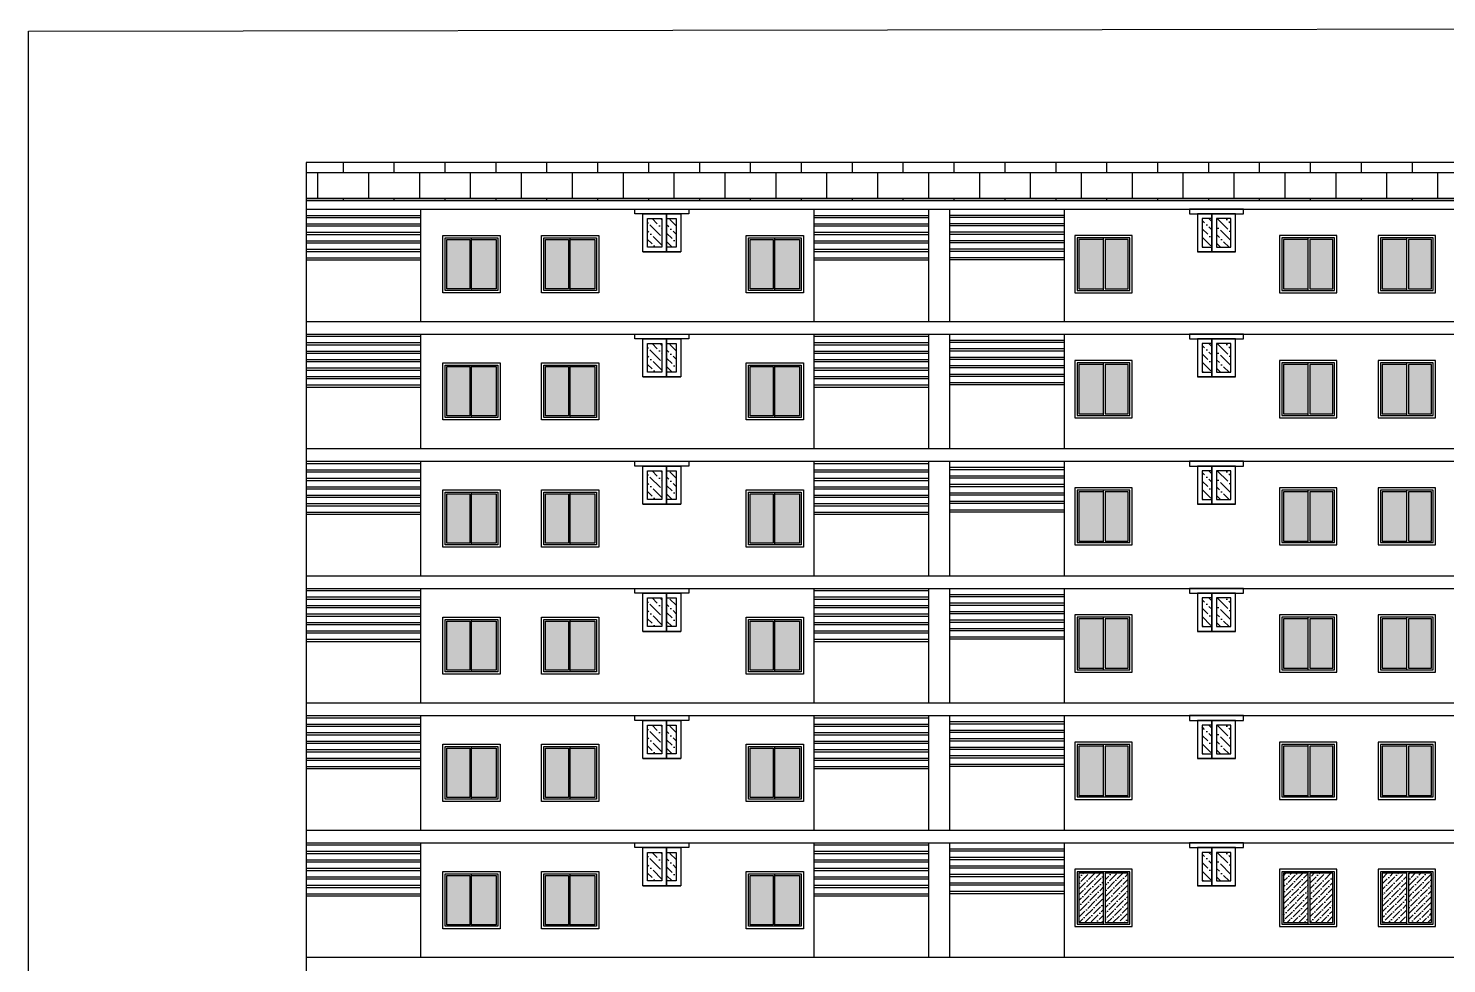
# Model space of a CAD drawing. Header units: inches. Extents: x 2674 to 28325, y -8016 to 21827.
# Drawn here: x 2678 to 5353, y 20063 to 21827 of the extents above; entities that cross this region are included whole.
import ezdxf

# ---------------------------------------------------------------- set-up
doc = ezdxf.new("R2010")
doc.units = ezdxf.units.IN
doc.header["$MEASUREMENT"] = 0
pattern_1 = [(45, (-760.158, 22707.1975), (3.977476, 14.584077), [18.75, -3.75, 0, -3.75])]
pattern_2 = [(135, (28842.406, 231005.227), (-21.87611604, 5.96621347), [28.125, -5.625, 0, -5.625])]
pattern_3 = [(135, (28842.406, 231245.227), (-21.87611604, 5.96621347), [28.125, -5.625, 0, -5.625])]
pattern_4 = [(135, (28842.406, 231485.227), (-21.87611604, 5.96621347), [28.125, -5.625, 0, -5.625])]
pattern_5 = [(135, (28842.406, 231725.227), (-21.87611604, 5.96621347), [28.125, -5.625, 0, -5.625])]
pattern_6 = [(135, (28842.406, 231965.227), (-21.87611604, 5.96621347), [28.125, -5.625, 0, -5.625])]
pattern_7 = [(135, (28842.406, 232201.227), (-21.87611604, 5.96621347), [28.125, -5.625, 0, -5.625])]

# ---------------------------------------------------------------- blocks, each defined once
blk = doc.blocks.new('*U12')
for p, q in [((1.5, 1.5), (1.5, 34.5)), ((1.5, 34.5), (18, 34.5)), ((18, 1.5), (18, 34.5)), ((18, 34.5), (34.5, 34.5)), ((34.5, 34.5), (34.5, 1.5)), ((18, 1.5), (1.5, 1.5)), ((34.5, 1.5), (18, 1.5))]:
    blk.add_line(p, q)
blk.add_lwpolyline([(0, 0), (0, 36), (36, 36), (36, 0)], close=True)
for points in [[(17, 33.5), (17, 2.5), (2.5, 2.5), (2.5, 33.5), (17, 33.5)], [(18, 33.5), (33.5, 33.5), (33.5, 2.5), (18, 2.5)]]:
    blk.add_lwpolyline(points)

msp = doc.modelspace()

# ---------------------------------------------------------------- hatches: boundary and pattern name
at = {"transparency": 33554687}
h = msp.add_hatch(dxfattribs=at)
h.set_pattern_fill('AR-B816', color=256, scale=6)
h.set_pattern_definition([(0, (-760.16, 22707.197), (0, 48), []), (90, (-760.16, 22707.197), (-48, 48), [48, -48])])
h.paths.add_polyline_path([(5601.5, 21574.58), (3201.5, 21574.58), (3201.5, 21502.58), (5601.5, 21502.58)])
at = {"true_color": 0x000000}
h = msp.add_hatch(dxfattribs=at)
h.set_pattern_fill('ANSI36', color=18, scale=90, angle=90, style=0)
h.set_pattern_definition(pattern_7)
h.paths.add_polyline_path([(3872.5, 21468.58), (3845.5, 21468.58), (3845.5, 21414.58), (3872.5, 21414.58)])
h = msp.add_hatch(dxfattribs=at)
h.set_pattern_fill('ANSI36', color=18, scale=90, angle=90, style=0)
h.set_pattern_definition(pattern_7)
h.paths.add_polyline_path([(3899.5, 21468.58), (3881.5, 21468.58), (3881.5, 21414.58), (3899.5, 21414.58)])
h = msp.add_hatch(dxfattribs=at)
h.set_pattern_fill('ANSI36', color=18, scale=90, angle=90, style=0)
h.set_pattern_definition(pattern_7)
h.paths.add_polyline_path([(4891.5, 21468.58), (4909.5, 21468.58), (4909.5, 21414.58), (4891.5, 21414.58)])
h = msp.add_hatch(dxfattribs=at)
h.set_pattern_fill('ANSI36', color=18, scale=90, angle=90, style=0)
h.set_pattern_definition(pattern_7)
h.paths.add_polyline_path([(4918.5, 21468.58), (4918.5, 21414.58), (4945.5, 21414.58), (4945.5, 21468.58)])
at = {"transparency": 33554687}
h = msp.add_hatch(dxfattribs=at)
h.set_pattern_fill('ANSI36', color=256, scale=60)
h.set_pattern_definition(pattern_1)
h.paths.add_polyline_path([(3560, 20229.08), (3513.5, 20229.08), (3513.5, 20136.08), (3560, 20136.08)])
h.paths.add_polyline_path([(3510.5, 20229.08), (3467, 20229.08), (3467, 20136.08), (3510.5, 20136.08)])
h.paths.add_polyline_path([(3560, 19989.08), (3513.5, 19989.08), (3513.5, 19896.08), (3560, 19896.08)])
h.paths.add_polyline_path([(3510.5, 19989.08), (3467, 19989.08), (3467, 19896.08), (3510.5, 19896.08)])
h.paths.add_polyline_path([(3510.5, 19749.08), (3467, 19749.08), (3467, 19656.08), (3510.5, 19656.08)])
h.paths.add_polyline_path([(3560, 19749.08), (3513.5, 19749.08), (3513.5, 19656.08), (3560, 19656.08)])
h.paths.add_polyline_path([(3560, 19509.08), (3513.5, 19509.08), (3513.5, 19416.08), (3560, 19416.08)])
h.paths.add_polyline_path([(3510.5, 19509.08), (3467, 19509.08), (3467, 19416.08), (3510.5, 19416.08)])
h.paths.add_polyline_path([(3560, 20469.08), (3513.5, 20469.08), (3513.5, 20376.08), (3560, 20376.08)])
h.paths.add_polyline_path([(3510.5, 20469.08), (3467, 20469.08), (3467, 20376.08), (3510.5, 20376.08)])
h.paths.add_polyline_path([(3560, 20709.08), (3513.5, 20709.08), (3513.5, 20616.08), (3560, 20616.08)])
h.paths.add_polyline_path([(3510.5, 20709.08), (3467, 20709.08), (3467, 20616.08), (3510.5, 20616.08)])
h.paths.add_polyline_path([(3560, 20949.08), (3513.5, 20949.08), (3513.5, 20856.08), (3560, 20856.08)])
h.paths.add_polyline_path([(3510.5, 20949.08), (3467, 20949.08), (3467, 20856.08), (3510.5, 20856.08)])
h.paths.add_polyline_path([(3560, 21189.08), (3513.5, 21189.08), (3513.5, 21096.08), (3560, 21096.08)])
h.paths.add_polyline_path([(3510.5, 21189.08), (3467, 21189.08), (3467, 21096.08), (3510.5, 21096.08)])
h.paths.add_polyline_path([(3560, 21429.08), (3513.5, 21429.08), (3513.5, 21336.08), (3560, 21336.08)])
h.paths.add_polyline_path([(3510.5, 21429.08), (3467, 21429.08), (3467, 21336.08), (3510.5, 21336.08)])
h = msp.add_hatch(dxfattribs=at)
h.set_pattern_fill('ANSI36', color=256, scale=60)
h.set_pattern_definition([(45, (-574.158, 22707.1975), (3.977476, 14.584077), [18.75, -3.75, 0, -3.75])])
h.paths.add_polyline_path([(3699.5, 20136.08), (3746, 20136.08), (3746, 20229.08), (3699.5, 20229.08)])
h.paths.add_polyline_path([(3696.5, 20229.08), (3653, 20229.08), (3653, 20136.08), (3696.5, 20136.08)])
h.paths.add_polyline_path([(3746, 19989.08), (3699.5, 19989.08), (3699.5, 19896.08), (3746, 19896.08)])
h.paths.add_polyline_path([(3696.5, 19989.08), (3653, 19989.08), (3653, 19896.08), (3696.5, 19896.08)])
h.paths.add_polyline_path([(3696.5, 19749.08), (3653, 19749.08), (3653, 19656.08), (3696.5, 19656.08)])
h.paths.add_polyline_path([(3746, 19749.08), (3699.5, 19749.08), (3699.5, 19656.08), (3746, 19656.08)])
h.paths.add_polyline_path([(3746, 19509.08), (3699.5, 19509.08), (3699.5, 19416.08), (3746, 19416.08)])
h.paths.add_polyline_path([(3696.5, 19509.08), (3653, 19509.08), (3653, 19416.08), (3696.5, 19416.08)])
h.paths.add_polyline_path([(3699.5, 20376.08), (3746, 20376.08), (3746, 20469.08), (3699.5, 20469.08)])
h.paths.add_polyline_path([(3653, 20376.08), (3696.5, 20376.08), (3696.5, 20469.08), (3653, 20469.08)])
h.paths.add_polyline_path([(3699.5, 20616.08), (3746, 20616.08), (3746, 20709.08), (3699.5, 20709.08)])
h.paths.add_polyline_path([(3696.5, 20709.08), (3653, 20709.08), (3653, 20616.08), (3696.5, 20616.08)])
h.paths.add_polyline_path([(3699.5, 20856.08), (3746, 20856.08), (3746, 20949.08), (3699.5, 20949.08)])
h.paths.add_polyline_path([(3696.5, 20949.08), (3653, 20949.08), (3653, 20856.08), (3696.5, 20856.08)])
h.paths.add_polyline_path([(3699.5, 21096.08), (3746, 21096.08), (3746, 21189.08), (3699.5, 21189.08)])
h.paths.add_polyline_path([(3653, 21096.08), (3696.5, 21096.08), (3696.5, 21189.08), (3653, 21189.08)])
h.paths.add_polyline_path([(3746, 21429.08), (3699.5, 21429.08), (3699.5, 21336.08), (3746, 21336.08)])
h.paths.add_polyline_path([(3696.5, 21429.08), (3653, 21429.08), (3653, 21336.08), (3696.5, 21336.08)])
h = msp.add_hatch(dxfattribs=at)
h.set_pattern_fill('ANSI36', color=256, scale=60)
h.set_pattern_definition([(45, (-188.158, 22707.1975), (3.977476, 14.584077), [18.75, -3.75, 0, -3.75])])
h.paths.add_polyline_path([(4132, 20229.08), (4085.5, 20229.08), (4085.5, 20136.08), (4132, 20136.08)])
h.paths.add_polyline_path([(4082.5, 20229.08), (4039, 20229.08), (4039, 20136.08), (4082.5, 20136.08)])
h.paths.add_polyline_path([(4132, 19989.08), (4085.5, 19989.08), (4085.5, 19896.08), (4132, 19896.08)])
h.paths.add_polyline_path([(4082.5, 19989.08), (4039, 19989.08), (4039, 19896.08), (4082.5, 19896.08)])
h.paths.add_polyline_path([(4082.5, 19749.08), (4039, 19749.08), (4039, 19656.08), (4082.5, 19656.08)])
h.paths.add_polyline_path([(4132, 19749.08), (4085.5, 19749.08), (4085.5, 19656.08), (4132, 19656.08)])
h.paths.add_polyline_path([(4132, 19509.08), (4085.5, 19509.08), (4085.5, 19416.08), (4132, 19416.08)])
h.paths.add_polyline_path([(4082.5, 19509.08), (4039, 19509.08), (4039, 19416.08), (4082.5, 19416.08)])
h.paths.add_polyline_path([(4132, 20469.08), (4085.5, 20469.08), (4085.5, 20376.08), (4132, 20376.08)])
h.paths.add_polyline_path([(4082.5, 20469.08), (4039, 20469.08), (4039, 20376.08), (4082.5, 20376.08)])
h.paths.add_polyline_path([(4132, 20709.08), (4085.5, 20709.08), (4085.5, 20616.08), (4132, 20616.08)])
h.paths.add_polyline_path([(4082.5, 20709.08), (4039, 20709.08), (4039, 20616.08), (4082.5, 20616.08)])
h.paths.add_polyline_path([(4132, 20949.08), (4085.5, 20949.08), (4085.5, 20856.08), (4132, 20856.08)])
h.paths.add_polyline_path([(4082.5, 20949.08), (4039, 20949.08), (4039, 20856.08), (4082.5, 20856.08)])
h.paths.add_polyline_path([(4132, 21189.08), (4085.5, 21189.08), (4085.5, 21096.08), (4132, 21096.08)])
h.paths.add_polyline_path([(4082.5, 21189.08), (4039, 21189.08), (4039, 21096.08), (4082.5, 21096.08)])
h.paths.add_polyline_path([(4132, 21429.08), (4085.5, 21429.08), (4085.5, 21336.08), (4132, 21336.08)])
h.paths.add_polyline_path([(4082.5, 21429.08), (4039, 21429.08), (4039, 21336.08), (4082.5, 21336.08)])
h = msp.add_hatch(dxfattribs=at)
h.set_pattern_fill('ANSI36', color=256, scale=60)
h.set_pattern_definition(pattern_1)
h.paths.add_polyline_path([(4752, 21429.08), (4708.5, 21429.08), (4708.5, 21336.08), (4752, 21336.08)])
h.paths.add_polyline_path([(4705.5, 21429.08), (4659, 21429.08), (4659, 21336.08), (4705.5, 21336.08)])
h.paths.add_polyline_path([(4752, 21193.08), (4708.5, 21193.08), (4708.5, 21100.08), (4752, 21100.08)])
h.paths.add_polyline_path([(4705.5, 21193.08), (4659, 21193.08), (4659, 21100.08), (4705.5, 21100.08)])
h.paths.add_polyline_path([(5091.5, 21429.08), (5045, 21429.08), (5045, 21336.08), (5091.5, 21336.08)])
h.paths.add_polyline_path([(5138, 21429.08), (5094.5, 21429.08), (5094.5, 21336.08), (5138, 21336.08)])
h.paths.add_polyline_path([(5277.5, 21429.08), (5231, 21429.08), (5231, 21336.08), (5277.5, 21336.08)])
h.paths.add_polyline_path([(5324, 21429.08), (5280.5, 21429.08), (5280.5, 21336.08), (5324, 21336.08)])
h.paths.add_polyline_path([(5324, 21193.08), (5280.5, 21193.08), (5280.5, 21100.08), (5324, 21100.08)])
h.paths.add_polyline_path([(5277.5, 21193.08), (5231, 21193.08), (5231, 21100.08), (5277.5, 21100.08)])
h.paths.add_polyline_path([(5138, 21193.08), (5094.5, 21193.08), (5094.5, 21100.08), (5138, 21100.08)])
h.paths.add_polyline_path([(5091.5, 21193.08), (5045, 21193.08), (5045, 21100.08), (5091.5, 21100.08)])
h.paths.add_polyline_path([(5138, 20953.08), (5094.5, 20953.08), (5094.5, 20860.08), (5138, 20860.08)])
h.paths.add_polyline_path([(5091.5, 20953.08), (5045, 20953.08), (5045, 20860.08), (5091.5, 20860.08)])
h.paths.add_polyline_path([(5324, 20953.08), (5280.5, 20953.08), (5280.5, 20860.08), (5324, 20860.08)])
h.paths.add_polyline_path([(5277.5, 20953.08), (5231, 20953.08), (5231, 20860.08), (5277.5, 20860.08)])
h.paths.add_polyline_path([(4752, 20953.08), (4708.5, 20953.08), (4708.5, 20860.08), (4752, 20860.08)])
h.paths.add_polyline_path([(4705.5, 20953.08), (4659, 20953.08), (4659, 20860.08), (4705.5, 20860.08)])
h.paths.add_polyline_path([(4752, 20713.08), (4708.5, 20713.08), (4708.5, 20620.08), (4752, 20620.08)])
h.paths.add_polyline_path([(4705.5, 20713.08), (4659, 20713.08), (4659, 20620.08), (4705.5, 20620.08)])
h.paths.add_polyline_path([(5138, 20713.08), (5094.5, 20713.08), (5094.5, 20620.08), (5138, 20620.08)])
h.paths.add_polyline_path([(5091.5, 20713.08), (5045, 20713.08), (5045, 20620.08), (5091.5, 20620.08)])
h.paths.add_polyline_path([(5277.5, 20713.08), (5231, 20713.08), (5231, 20620.08), (5277.5, 20620.08)])
h.paths.add_polyline_path([(5324, 20713.08), (5280.5, 20713.08), (5280.5, 20620.08), (5324, 20620.08)])
h.paths.add_polyline_path([(5324, 20473.08), (5280.5, 20473.08), (5280.5, 20380.08), (5324, 20380.08)])
h.paths.add_polyline_path([(5277.5, 20473.08), (5231, 20473.08), (5231, 20380.08), (5277.5, 20380.08)])
h.paths.add_polyline_path([(5138, 20473.08), (5094.5, 20473.08), (5094.5, 20380.08), (5138, 20380.08)])
h.paths.add_polyline_path([(5091.5, 20473.08), (5045, 20473.08), (5045, 20380.08), (5091.5, 20380.08)])
h.paths.add_polyline_path([(4752, 20473.08), (4708.5, 20473.08), (4708.5, 20380.08), (4752, 20380.08)])
h.paths.add_polyline_path([(4705.5, 20473.08), (4659, 20473.08), (4659, 20380.08), (4705.5, 20380.08)])
h.paths.add_polyline_path([(5373.5, 20290.58), (4969.5, 20290.58), (4969.5, 20281.58), (4954.5, 20281.58), (4954.5, 20209.58), (4909.5, 20209.58), (4882.5, 20209.58), (4882.5, 20281.58), (4867.5, 20281.58), (4867.5, 20290.58), (4631.5, 20290.58), (4631.5, 20074.58), (5373.5, 20074.58)], flags=17)
h.paths.add_polyline_path([(4708.5, 20140.08), (4752, 20140.08), (4752, 20233.08), (4708.5, 20233.08)], flags=0)
h.paths.add_polyline_path([(4705.5, 20137.08), (4755, 20137.08), (4755, 20236.08), (4705.5, 20236.08)], flags=0)
h.paths.add_polyline_path([(4759.5, 20240.58), (4651.5, 20240.58), (4651.5, 20132.58), (4759.5, 20132.58)], flags=0)
h.paths.add_polyline_path([(5037.5, 20240.58), (5145.5, 20240.58), (5145.5, 20132.58), (5037.5, 20132.58)], flags=0)
h.paths.add_polyline_path([(5042, 20236.08), (5091.5, 20236.08), (5141, 20236.08), (5141, 20137.08), (5091.5, 20137.08), (5042, 20137.08)], flags=0)
h.paths.add_polyline_path([(5045, 20233.08), (5091.5, 20233.08), (5091.5, 20140.08), (5045, 20140.08)], flags=0)
h.paths.add_polyline_path([(5094.5, 20233.08), (5138, 20233.08), (5138, 20140.08), (5094.5, 20140.08)], flags=0)
h.paths.add_polyline_path([(5223.5, 20240.58), (5331.5, 20240.58), (5331.5, 20132.58), (5223.5, 20132.58)], flags=0)
h.paths.add_polyline_path([(5228, 20236.08), (5277.5, 20236.08), (5327, 20236.08), (5327, 20137.08), (5277.5, 20137.08), (5228, 20137.08)], flags=0)
h.paths.add_polyline_path([(5231, 20233.08), (5277.5, 20233.08), (5277.5, 20140.08), (5231, 20140.08)], flags=0)
h.paths.add_polyline_path([(5280.5, 20233.08), (5324, 20233.08), (5324, 20140.08), (5280.5, 20140.08)], flags=0)
h.paths.add_polyline_path([(5373.5, 20290.58), (4969.5, 20290.58), (4969.5, 20281.58), (4954.5, 20281.58), (4954.5, 20209.58), (4882.5, 20209.58), (4882.5, 20281.58), (4867.5, 20281.58), (4867.5, 20290.58), (4631.5, 20290.58), (4631.5, 20074.58), (5373.5, 20074.58)], flags=17)
h.paths.add_polyline_path([(4759.5, 20132.58), (4651.5, 20132.58), (4651.5, 20240.58), (4759.5, 20240.58)], flags=0)
h.paths.add_polyline_path([(4755, 20137.08), (4705.5, 20137.08), (4656, 20137.08), (4656, 20236.08), (4705.5, 20236.08), (4755, 20236.08)], flags=0)
h.paths.add_polyline_path([(4752, 20140.08), (4708.5, 20140.08), (4708.5, 20233.08), (4752, 20233.08)], flags=0)
h.paths.add_polyline_path([(4705.5, 20140.08), (4659, 20140.08), (4659, 20233.08), (4705.5, 20233.08)], flags=0)
h.paths.add_polyline_path([(4752, 19993.08), (4708.5, 19993.08), (4708.5, 19900.08), (4752, 19900.08)])
h.paths.add_polyline_path([(4705.5, 19993.08), (4659, 19993.08), (4659, 19900.08), (4705.5, 19900.08)])
h.paths.add_polyline_path([(5138, 19993.08), (5094.5, 19993.08), (5094.5, 19900.08), (5138, 19900.08)])
h.paths.add_polyline_path([(5091.5, 19993.08), (5045, 19993.08), (5045, 19900.08), (5091.5, 19900.08)])
h.paths.add_polyline_path([(5324, 19993.08), (5280.5, 19993.08), (5280.5, 19900.08), (5324, 19900.08)])
h.paths.add_polyline_path([(5277.5, 19993.08), (5231, 19993.08), (5231, 19900.08), (5277.5, 19900.08)])
h.paths.add_polyline_path([(5277.5, 20233.08), (5231, 20233.08), (5231, 20140.08), (5277.5, 20140.08)], flags=0)
h.paths.add_polyline_path([(5324, 20233.08), (5280.5, 20233.08), (5280.5, 20140.08), (5324, 20140.08)], flags=0)
h.paths.add_polyline_path([(5324, 19753.08), (5280.5, 19753.08), (5280.5, 19660.08), (5324, 19660.08)])
h.paths.add_polyline_path([(5277.5, 19753.08), (5231, 19753.08), (5231, 19660.08), (5277.5, 19660.08)])
h.paths.add_polyline_path([(5138, 19753.08), (5094.5, 19753.08), (5094.5, 19660.08), (5138, 19660.08)])
h.paths.add_polyline_path([(5091.5, 19753.08), (5045, 19753.08), (5045, 19660.08), (5091.5, 19660.08)])
h.paths.add_polyline_path([(4752, 19753.08), (4708.5, 19753.08), (4708.5, 19660.08), (4752, 19660.08)])
h.paths.add_polyline_path([(4705.5, 19753.08), (4659, 19753.08), (4659, 19660.08), (4705.5, 19660.08)])
h.paths.add_polyline_path([(4705.5, 19513.08), (4659, 19513.08), (4659, 19420.08), (4705.5, 19420.08)])
h.paths.add_polyline_path([(4752, 19513.08), (4708.5, 19513.08), (4708.5, 19420.08), (4752, 19420.08)])
h.paths.add_polyline_path([(5138, 19513.08), (5094.5, 19513.08), (5094.5, 19420.08), (5138, 19420.08)])
h.paths.add_polyline_path([(5091.5, 19513.08), (5045, 19513.08), (5045, 19420.08), (5091.5, 19420.08)])
h.paths.add_polyline_path([(5324, 19513.08), (5280.5, 19513.08), (5280.5, 19420.08), (5324, 19420.08)])
h.paths.add_polyline_path([(5277.5, 19513.08), (5231, 19513.08), (5231, 19420.08), (5277.5, 19420.08)])
at = {"true_color": 0x000000}
h = msp.add_hatch(dxfattribs=at)
h.set_pattern_fill('ANSI36', color=18, scale=90, angle=90, style=0)
h.set_pattern_definition(pattern_6)
h.paths.add_polyline_path([(3872.5, 21232.58), (3845.5, 21232.58), (3845.5, 21178.58), (3872.5, 21178.58)])
h = msp.add_hatch(dxfattribs=at)
h.set_pattern_fill('ANSI36', color=18, scale=90, angle=90, style=0)
h.set_pattern_definition(pattern_6)
h.paths.add_polyline_path([(3899.5, 21232.58), (3881.5, 21232.58), (3881.5, 21178.58), (3899.5, 21178.58)])
h = msp.add_hatch(dxfattribs=at)
h.set_pattern_fill('ANSI36', color=18, scale=90, angle=90, style=0)
h.set_pattern_definition(pattern_6)
h.paths.add_polyline_path([(4891.5, 21232.58), (4909.5, 21232.58), (4909.5, 21178.58), (4891.5, 21178.58)])
h = msp.add_hatch(dxfattribs=at)
h.set_pattern_fill('ANSI36', color=18, scale=90, angle=90, style=0)
h.set_pattern_definition(pattern_6)
h.paths.add_polyline_path([(4918.5, 21232.58), (4918.5, 21178.58), (4945.5, 21178.58), (4945.5, 21232.58)])
h = msp.add_hatch(dxfattribs=at)
h.set_pattern_fill('ANSI36', color=18, scale=90, angle=90, style=0)
h.set_pattern_definition(pattern_5)
h.paths.add_polyline_path([(3872.5, 20992.58), (3845.5, 20992.58), (3845.5, 20938.58), (3872.5, 20938.58)])
h = msp.add_hatch(dxfattribs=at)
h.set_pattern_fill('ANSI36', color=18, scale=90, angle=90, style=0)
h.set_pattern_definition(pattern_5)
h.paths.add_polyline_path([(3899.5, 20992.58), (3881.5, 20992.58), (3881.5, 20938.58), (3899.5, 20938.58)])
h = msp.add_hatch(dxfattribs=at)
h.set_pattern_fill('ANSI36', color=18, scale=90, angle=90, style=0)
h.set_pattern_definition(pattern_5)
h.paths.add_polyline_path([(4891.5, 20992.58), (4909.5, 20992.58), (4909.5, 20938.58), (4891.5, 20938.58)])
h = msp.add_hatch(dxfattribs=at)
h.set_pattern_fill('ANSI36', color=18, scale=90, angle=90, style=0)
h.set_pattern_definition(pattern_5)
h.paths.add_polyline_path([(4918.5, 20992.58), (4918.5, 20938.58), (4945.5, 20938.58), (4945.5, 20992.58)])
h = msp.add_hatch(dxfattribs=at)
h.set_pattern_fill('ANSI36', color=18, scale=90, angle=90, style=0)
h.set_pattern_definition(pattern_4)
h.paths.add_polyline_path([(3872.5, 20752.58), (3845.5, 20752.58), (3845.5, 20698.58), (3872.5, 20698.58)])
h = msp.add_hatch(dxfattribs=at)
h.set_pattern_fill('ANSI36', color=18, scale=90, angle=90, style=0)
h.set_pattern_definition(pattern_4)
h.paths.add_polyline_path([(3899.5, 20752.58), (3881.5, 20752.58), (3881.5, 20698.58), (3899.5, 20698.58)])
h = msp.add_hatch(dxfattribs=at)
h.set_pattern_fill('ANSI36', color=18, scale=90, angle=90, style=0)
h.set_pattern_definition(pattern_4)
h.paths.add_polyline_path([(4891.5, 20752.58), (4909.5, 20752.58), (4909.5, 20698.58), (4891.5, 20698.58)])
h = msp.add_hatch(dxfattribs=at)
h.set_pattern_fill('ANSI36', color=18, scale=90, angle=90, style=0)
h.set_pattern_definition(pattern_4)
h.paths.add_polyline_path([(4918.5, 20752.58), (4918.5, 20698.58), (4945.5, 20698.58), (4945.5, 20752.58)])
h = msp.add_hatch(dxfattribs=at)
h.set_pattern_fill('ANSI36', color=18, scale=90, angle=90, style=0)
h.set_pattern_definition(pattern_3)
h.paths.add_polyline_path([(3872.5, 20512.58), (3845.5, 20512.58), (3845.5, 20458.58), (3872.5, 20458.58)])
h = msp.add_hatch(dxfattribs=at)
h.set_pattern_fill('ANSI36', color=18, scale=90, angle=90, style=0)
h.set_pattern_definition(pattern_3)
h.paths.add_polyline_path([(3899.5, 20512.58), (3881.5, 20512.58), (3881.5, 20458.58), (3899.5, 20458.58)])
h = msp.add_hatch(dxfattribs=at)
h.set_pattern_fill('ANSI36', color=18, scale=90, angle=90, style=0)
h.set_pattern_definition(pattern_3)
h.paths.add_polyline_path([(4891.5, 20512.58), (4909.5, 20512.58), (4909.5, 20458.58), (4891.5, 20458.58)])
h = msp.add_hatch(dxfattribs=at)
h.set_pattern_fill('ANSI36', color=18, scale=90, angle=90, style=0)
h.set_pattern_definition(pattern_3)
h.paths.add_polyline_path([(4918.5, 20512.58), (4918.5, 20458.58), (4945.5, 20458.58), (4945.5, 20512.58)])
h = msp.add_hatch(dxfattribs=at)
h.set_pattern_fill('ANSI36', color=18, scale=90, angle=90, style=0)
h.set_pattern_definition(pattern_2)
h.paths.add_polyline_path([(3872.5, 20272.58), (3845.5, 20272.58), (3845.5, 20218.58), (3872.5, 20218.58)])
h = msp.add_hatch(dxfattribs=at)
h.set_pattern_fill('ANSI36', color=18, scale=90, angle=90, style=0)
h.set_pattern_definition(pattern_2)
h.paths.add_polyline_path([(3899.5, 20272.58), (3881.5, 20272.58), (3881.5, 20218.58), (3899.5, 20218.58)])
h = msp.add_hatch(dxfattribs=at)
h.set_pattern_fill('ANSI36', color=18, scale=90, angle=90, style=0)
h.set_pattern_definition(pattern_2)
h.paths.add_polyline_path([(4891.5, 20272.58), (4909.5, 20272.58), (4909.5, 20218.58), (4891.5, 20218.58)])
h = msp.add_hatch(dxfattribs=at)
h.set_pattern_fill('ANSI36', color=18, scale=90, angle=90, style=0)
h.set_pattern_definition(pattern_2)
h.paths.add_polyline_path([(4918.5, 20272.58), (4918.5, 20218.58), (4945.5, 20218.58), (4945.5, 20272.58)])
at = {"transparency": 33554687}
h = msp.add_hatch(dxfattribs=at)
h.set_pattern_fill('ANSI36', color=256, scale=60)
h.set_pattern_definition(pattern_1)
h.paths.add_polyline_path([(4752, 20233.08), (4708.5, 20233.08), (4708.5, 20140.08), (4752, 20140.08)])
h.paths.add_polyline_path([(4705.5, 20233.08), (4659, 20233.08), (4659, 20140.08), (4705.5, 20140.08)])
h.paths.add_polyline_path([(5091.5, 20233.08), (5045, 20233.08), (5045, 20140.08), (5091.5, 20140.08)])
h.paths.add_polyline_path([(5138, 20233.08), (5094.5, 20233.08), (5094.5, 20140.08), (5138, 20140.08)])
h.paths.add_polyline_path([(5277.5, 20233.08), (5231, 20233.08), (5231, 20140.08), (5277.5, 20140.08)])
h.paths.add_polyline_path([(5324, 20233.08), (5280.5, 20233.08), (5280.5, 20140.08), (5324, 20140.08)])

# ---------------------------------------------------------------- linework, layer by layer
for p, q in [((5601.5, 21574.58), (3201.5, 21574.58)), ((3201.5, 21574.58), (3201.5, 21502.58)), ((5601.5, 21502.58), (3201.5, 21502.58)), ((3201.5, 21502.58), (3201.5, 19102.58)), ((3201.5, 21502.58), (5601.5, 21502.58)), ((3201.5, 21486.58), (5601.5, 21486.58)), ((3417.5, 21486.58), (3417.5, 21274.58)), ((4159.5, 21274.58), (4159.5, 21486.58)), ((4375.5, 21486.58), (4375.5, 21274.58)), ((4415.5, 21274.58), (4415.5, 21486.58)), ((4631.5, 21486.58), (4631.5, 21274.58)), ((3201.5, 21474.58), (3417.5, 21474.58)), ((3201.5, 21470.58), (3417.5, 21470.58)), ((3201.5, 21458.58), (3417.5, 21458.58)), ((3201.5, 21454.58), (3417.5, 21454.58)), ((3881.5, 21477.58), (3881.5, 21405.58)), ((4159.5, 21474.58), (4375.5, 21474.58)), ((4159.5, 21470.58), (4375.5, 21470.58)), ((4159.5, 21458.58), (4375.5, 21458.58)), ((4159.5, 21454.58), (4375.5, 21454.58)), ((4631.5, 21474.58), (4415.5, 21474.58)), ((4631.5, 21470.58), (4415.5, 21470.58)), ((4631.5, 21458.58), (4415.5, 21458.58)), ((4631.5, 21454.58), (4415.5, 21454.58)), ((4909.5, 21477.58), (4909.5, 21405.58)), ((3201.5, 21442.58), (3417.5, 21442.58)), ((3201.5, 21438.58), (3417.5, 21438.58)), ((3201.5, 21426.58), (3417.5, 21426.58)), ((4159.5, 21442.58), (4375.5, 21442.58)), ((4159.5, 21438.58), (4375.5, 21438.58)), ((4159.5, 21426.58), (4375.5, 21426.58)), ((4631.5, 21442.58), (4415.5, 21442.58)), ((4631.5, 21438.58), (4415.5, 21438.58)), ((4631.5, 21426.58), (4415.5, 21426.58)), ((3201.5, 21422.58), (3417.5, 21422.58)), ((3201.5, 21410.58), (3417.5, 21410.58)), ((3201.5, 21406.58), (3417.5, 21406.58)), ((3836.5, 21405.58), (3908.5, 21405.58)), ((4159.5, 21422.58), (4375.5, 21422.58)), ((4159.5, 21410.58), (4375.5, 21410.58)), ((4159.5, 21406.58), (4375.5, 21406.58)), ((4631.5, 21422.58), (4415.5, 21422.58)), ((4631.5, 21410.58), (4415.5, 21410.58)), ((4631.5, 21406.58), (4415.5, 21406.58)), ((4954.5, 21405.58), (4882.5, 21405.58)), ((3201.5, 21394.58), (3417.5, 21394.58)), ((3201.5, 21390.58), (3417.5, 21390.58)), ((4159.5, 21394.58), (4375.5, 21394.58)), ((4159.5, 21390.58), (4375.5, 21390.58)), ((4631.5, 21394.58), (4415.5, 21394.58)), ((4631.5, 21390.58), (4415.5, 21390.58)), ((3201.5, 21274.58), (5601.5, 21274.58)), ((4375.5, 21274.58), (4395.5, 21274.58)), ((3201.5, 21250.58), (5601.5, 21250.58)), ((3201.5, 21246.58), (3417.5, 21246.58)), ((3417.5, 21250.58), (3417.5, 21034.58)), ((3881.5, 21241.58), (3881.5, 21169.58)), ((4159.5, 21034.58), (4159.5, 21250.58)), ((4159.5, 21246.58), (4375.5, 21246.58)), ((4375.5, 21250.58), (4375.5, 21034.58)), ((4415.5, 21034.58), (4415.5, 21250.58)), ((4631.5, 21238.58), (4415.5, 21238.58)), ((4631.5, 21250.58), (4631.5, 21034.58)), ((4909.5, 21241.58), (4909.5, 21169.58)), ((3201.5, 21234.58), (3417.5, 21234.58)), ((3201.5, 21230.58), (3417.5, 21230.58)), ((3201.5, 21218.58), (3417.5, 21218.58)), ((3201.5, 21214.58), (3417.5, 21214.58)), ((4159.5, 21234.58), (4375.5, 21234.58)), ((4159.5, 21230.58), (4375.5, 21230.58)), ((4159.5, 21218.58), (4375.5, 21218.58)), ((4159.5, 21214.58), (4375.5, 21214.58)), ((4631.5, 21234.58), (4415.5, 21234.58)), ((4631.5, 21222.58), (4415.5, 21222.58)), ((4631.5, 21218.58), (4415.5, 21218.58)), ((3201.5, 21202.58), (3417.5, 21202.58)), ((3201.5, 21198.58), (3417.5, 21198.58)), ((3201.5, 21186.58), (3417.5, 21186.58)), ((4159.5, 21202.58), (4375.5, 21202.58)), ((4159.5, 21198.58), (4375.5, 21198.58)), ((4159.5, 21186.58), (4375.5, 21186.58)), ((4631.5, 21206.58), (4415.5, 21206.58)), ((4631.5, 21202.58), (4415.5, 21202.58)), ((4631.5, 21190.58), (4415.5, 21190.58)), ((4631.5, 21186.58), (4415.5, 21186.58)), ((3201.5, 21182.58), (3417.5, 21182.58)), ((3201.5, 21170.58), (3417.5, 21170.58)), ((3201.5, 21166.58), (3417.5, 21166.58)), ((3836.5, 21169.58), (3908.5, 21169.58)), ((4159.5, 21182.58), (4375.5, 21182.58)), ((4159.5, 21170.58), (4375.5, 21170.58)), ((4159.5, 21166.58), (4375.5, 21166.58)), ((4631.5, 21174.58), (4415.5, 21174.58)), ((4631.5, 21170.58), (4415.5, 21170.58)), ((4631.5, 21158.58), (4415.5, 21158.58)), ((4954.5, 21169.58), (4882.5, 21169.58)), ((3201.5, 21154.58), (3417.5, 21154.58)), ((3201.5, 21150.58), (3417.5, 21150.58)), ((4159.5, 21154.58), (4375.5, 21154.58)), ((4159.5, 21150.58), (4375.5, 21150.58)), ((4631.5, 21154.58), (4415.5, 21154.58)), ((3201.5, 21034.58), (5601.5, 21034.58)), ((4375.5, 21034.58), (4395.5, 21034.58)), ((4375.5, 21034.58), (4395.5, 21034.58)), ((3201.5, 21010.58), (5601.5, 21010.58)), ((3201.5, 21006.58), (3417.5, 21006.58)), ((3417.5, 21010.58), (3417.5, 20794.58)), ((3881.5, 21001.58), (3881.5, 20929.58)), ((4159.5, 20794.58), (4159.5, 21010.58)), ((4159.5, 21006.58), (4375.5, 21006.58)), ((4375.5, 21010.58), (4375.5, 20794.58)), ((4415.5, 20794.58), (4415.5, 21010.58)), ((4631.5, 20998.58), (4415.5, 20998.58)), ((4631.5, 21010.58), (4631.5, 20794.58)), ((4909.5, 21001.58), (4909.5, 20929.58)), ((3201.5, 20994.58), (3417.5, 20994.58)), ((3201.5, 20990.58), (3417.5, 20990.58)), ((3201.5, 20978.58), (3417.5, 20978.58)), ((3201.5, 20974.58), (3417.5, 20974.58)), ((4159.5, 20994.58), (4375.5, 20994.58)), ((4159.5, 20990.58), (4375.5, 20990.58)), ((4159.5, 20978.58), (4375.5, 20978.58)), ((4159.5, 20974.58), (4375.5, 20974.58)), ((4631.5, 20994.58), (4415.5, 20994.58)), ((4631.5, 20982.58), (4415.5, 20982.58)), ((4631.5, 20978.58), (4415.5, 20978.58)), ((3201.5, 20962.58), (3417.5, 20962.58)), ((3201.5, 20958.58), (3417.5, 20958.58)), ((3201.5, 20946.58), (3417.5, 20946.58)), ((4159.5, 20962.58), (4375.5, 20962.58)), ((4159.5, 20958.58), (4375.5, 20958.58)), ((4159.5, 20946.58), (4375.5, 20946.58)), ((4631.5, 20966.58), (4415.5, 20966.58)), ((4631.5, 20962.58), (4415.5, 20962.58)), ((4631.5, 20950.58), (4415.5, 20950.58)), ((4631.5, 20946.58), (4415.5, 20946.58)), ((3201.5, 20942.58), (3417.5, 20942.58)), ((3201.5, 20930.58), (3417.5, 20930.58)), ((3201.5, 20926.58), (3417.5, 20926.58)), ((3836.5, 20929.58), (3908.5, 20929.58)), ((4159.5, 20942.58), (4375.5, 20942.58)), ((4159.5, 20930.58), (4375.5, 20930.58)), ((4159.5, 20926.58), (4375.5, 20926.58)), ((4631.5, 20934.58), (4415.5, 20934.58)), ((4631.5, 20930.58), (4415.5, 20930.58)), ((4631.5, 20918.58), (4415.5, 20918.58)), ((4954.5, 20929.58), (4882.5, 20929.58)), ((3201.5, 20914.58), (3417.5, 20914.58)), ((3201.5, 20910.58), (3417.5, 20910.58)), ((4159.5, 20914.58), (4375.5, 20914.58)), ((4159.5, 20910.58), (4375.5, 20910.58)), ((4631.5, 20914.58), (4415.5, 20914.58)), ((3201.5, 20794.58), (5601.5, 20794.58)), ((3201.5, 20770.58), (5601.5, 20770.58)), ((3201.5, 20766.58), (3417.5, 20766.58)), ((3417.5, 20770.58), (3417.5, 20554.58)), ((3881.5, 20761.58), (3881.5, 20689.58)), ((4159.5, 20554.58), (4159.5, 20770.58)), ((4159.5, 20766.58), (4375.5, 20766.58)), ((4375.5, 20770.58), (4375.5, 20554.58)), ((4415.5, 20554.58), (4415.5, 20770.58)), ((4631.5, 20758.58), (4415.5, 20758.58)), ((4631.5, 20770.58), (4631.5, 20554.58)), ((4909.5, 20761.58), (4909.5, 20689.58)), ((3201.5, 20754.58), (3417.5, 20754.58)), ((3201.5, 20750.58), (3417.5, 20750.58)), ((3201.5, 20738.58), (3417.5, 20738.58)), ((3201.5, 20734.58), (3417.5, 20734.58)), ((4159.5, 20754.58), (4375.5, 20754.58)), ((4159.5, 20750.58), (4375.5, 20750.58)), ((4159.5, 20738.58), (4375.5, 20738.58)), ((4159.5, 20734.58), (4375.5, 20734.58)), ((4631.5, 20754.58), (4415.5, 20754.58)), ((4631.5, 20742.58), (4415.5, 20742.58)), ((4631.5, 20738.58), (4415.5, 20738.58)), ((3201.5, 20722.58), (3417.5, 20722.58)), ((3201.5, 20718.58), (3417.5, 20718.58)), ((3201.5, 20706.58), (3417.5, 20706.58)), ((3201.5, 20702.58), (3417.5, 20702.58)), ((4159.5, 20722.58), (4375.5, 20722.58)), ((4159.5, 20718.58), (4375.5, 20718.58)), ((4159.5, 20706.58), (4375.5, 20706.58)), ((4159.5, 20702.58), (4375.5, 20702.58)), ((4631.5, 20726.58), (4415.5, 20726.58)), ((4631.5, 20722.58), (4415.5, 20722.58)), ((4631.5, 20710.58), (4415.5, 20710.58)), ((4631.5, 20706.58), (4415.5, 20706.58)), ((3201.5, 20690.58), (3417.5, 20690.58)), ((3201.5, 20686.58), (3417.5, 20686.58)), ((3836.5, 20689.58), (3908.5, 20689.58)), ((4159.5, 20690.58), (4375.5, 20690.58)), ((4159.5, 20686.58), (4375.5, 20686.58)), ((4631.5, 20694.58), (4415.5, 20694.58)), ((4631.5, 20690.58), (4415.5, 20690.58)), ((4631.5, 20678.58), (4415.5, 20678.58)), ((4954.5, 20689.58), (4882.5, 20689.58)), ((3201.5, 20674.58), (3417.5, 20674.58)), ((3201.5, 20670.58), (3417.5, 20670.58)), ((4159.5, 20674.58), (4375.5, 20674.58)), ((4159.5, 20670.58), (4375.5, 20670.58)), ((4631.5, 20674.58), (4415.5, 20674.58)), ((3201.5, 20554.58), (5601.5, 20554.58)), ((3201.5, 20530.58), (5601.5, 20530.58)), ((3201.5, 20526.58), (3417.5, 20526.58)), ((3417.5, 20530.58), (3417.5, 20314.58)), ((3881.5, 20521.58), (3881.5, 20449.58)), ((4159.5, 20314.58), (4159.5, 20530.58)), ((4159.5, 20526.58), (4375.5, 20526.58)), ((4375.5, 20530.58), (4375.5, 20314.58)), ((4415.5, 20314.58), (4415.5, 20530.58)), ((4631.5, 20518.58), (4415.5, 20518.58)), ((4631.5, 20530.58), (4631.5, 20314.58)), ((4909.5, 20521.58), (4909.5, 20449.58)), ((3201.5, 20514.58), (3417.5, 20514.58)), ((3201.5, 20510.58), (3417.5, 20510.58)), ((3201.5, 20498.58), (3417.5, 20498.58)), ((3201.5, 20494.58), (3417.5, 20494.58)), ((4159.5, 20514.58), (4375.5, 20514.58)), ((4159.5, 20510.58), (4375.5, 20510.58)), ((4159.5, 20498.58), (4375.5, 20498.58)), ((4159.5, 20494.58), (4375.5, 20494.58)), ((4631.5, 20514.58), (4415.5, 20514.58)), ((4631.5, 20502.58), (4415.5, 20502.58)), ((4631.5, 20498.58), (4415.5, 20498.58)), ((3201.5, 20482.58), (3417.5, 20482.58)), ((3201.5, 20478.58), (3417.5, 20478.58)), ((3201.5, 20466.58), (3417.5, 20466.58)), ((3201.5, 20462.58), (3417.5, 20462.58)), ((4159.5, 20482.58), (4375.5, 20482.58)), ((4159.5, 20478.58), (4375.5, 20478.58)), ((4159.5, 20466.58), (4375.5, 20466.58)), ((4159.5, 20462.58), (4375.5, 20462.58)), ((4631.5, 20486.58), (4415.5, 20486.58)), ((4631.5, 20482.58), (4415.5, 20482.58)), ((4631.5, 20470.58), (4415.5, 20470.58)), ((4631.5, 20466.58), (4415.5, 20466.58)), ((3201.5, 20450.58), (3417.5, 20450.58)), ((3201.5, 20446.58), (3417.5, 20446.58)), ((3201.5, 20434.58), (3417.5, 20434.58)), ((3836.5, 20449.58), (3908.5, 20449.58)), ((4159.5, 20450.58), (4375.5, 20450.58)), ((4159.5, 20446.58), (4375.5, 20446.58)), ((4159.5, 20434.58), (4375.5, 20434.58)), ((4631.5, 20454.58), (4415.5, 20454.58)), ((4631.5, 20450.58), (4415.5, 20450.58)), ((4631.5, 20438.58), (4415.5, 20438.58)), ((4631.5, 20434.58), (4415.5, 20434.58)), ((4954.5, 20449.58), (4882.5, 20449.58)), ((3201.5, 20430.58), (3417.5, 20430.58)), ((4159.5, 20430.58), (4375.5, 20430.58)), ((3201.5, 20314.58), (5601.5, 20314.58)), ((3201.5, 20290.58), (5601.5, 20290.58)), ((3201.5, 20286.58), (3417.5, 20286.58)), ((3201.5, 20274.58), (3417.5, 20274.58)), ((3417.5, 20290.58), (3417.5, 20074.58)), ((3881.5, 20281.58), (3881.5, 20209.58)), ((4159.5, 20074.58), (4159.5, 20290.58)), ((4159.5, 20286.58), (4375.5, 20286.58)), ((4159.5, 20274.58), (4375.5, 20274.58)), ((4375.5, 20290.58), (4375.5, 20074.58)), ((4415.5, 20074.58), (4415.5, 20290.58)), ((4631.5, 20278.58), (4415.5, 20278.58)), ((4631.5, 20274.58), (4415.5, 20274.58)), ((4631.5, 20290.58), (4631.5, 20074.58)), ((4909.5, 20281.58), (4909.5, 20209.58)), ((3201.5, 20270.58), (3417.5, 20270.58)), ((3201.5, 20258.58), (3417.5, 20258.58)), ((3201.5, 20254.58), (3417.5, 20254.58)), ((4159.5, 20270.58), (4375.5, 20270.58)), ((4159.5, 20258.58), (4375.5, 20258.58)), ((4159.5, 20254.58), (4375.5, 20254.58)), ((4631.5, 20262.58), (4415.5, 20262.58)), ((4631.5, 20258.58), (4415.5, 20258.58)), ((3201.5, 20242.58), (3417.5, 20242.58)), ((3201.5, 20238.58), (3417.5, 20238.58)), ((3201.5, 20226.58), (3417.5, 20226.58)), ((3201.5, 20222.58), (3417.5, 20222.58)), ((4159.5, 20242.58), (4375.5, 20242.58)), ((4159.5, 20238.58), (4375.5, 20238.58)), ((4159.5, 20226.58), (4375.5, 20226.58)), ((4159.5, 20222.58), (4375.5, 20222.58)), ((4631.5, 20246.58), (4415.5, 20246.58)), ((4631.5, 20242.58), (4415.5, 20242.58)), ((4631.5, 20230.58), (4415.5, 20230.58)), ((4631.5, 20226.58), (4415.5, 20226.58)), ((3201.5, 20210.58), (3417.5, 20210.58)), ((3201.5, 20206.58), (3417.5, 20206.58)), ((3201.5, 20194.58), (3417.5, 20194.58)), ((3836.5, 20209.58), (3908.5, 20209.58)), ((4159.5, 20210.58), (4375.5, 20210.58)), ((4159.5, 20206.58), (4375.5, 20206.58)), ((4159.5, 20194.58), (4375.5, 20194.58)), ((4631.5, 20214.58), (4415.5, 20214.58)), ((4631.5, 20210.58), (4415.5, 20210.58)), ((4631.5, 20198.58), (4415.5, 20198.58)), ((4631.5, 20194.58), (4415.5, 20194.58)), ((4954.5, 20209.58), (4882.5, 20209.58)), ((3201.5, 20190.58), (3417.5, 20190.58)), ((4159.5, 20190.58), (4375.5, 20190.58)), ((3201.5, 20074.58), (5601.5, 20074.58))]:
    msp.add_line(p, q)
for points in [[(5918.61, 18528.82), (2678.13, 18523.6), (2677.82, 21822.25), (5918.31, 21827.47)], [(3836.5, 21477.58), (3908.5, 21477.58), (3908.5, 21405.58), (3836.5, 21405.58)], [(3836.5, 21477.58), (3881.5, 21477.58), (3881.5, 21405.58), (3836.5, 21405.58)], [(3845.5, 21468.58), (3872.5, 21468.58), (3872.5, 21414.58), (3845.5, 21414.58)], [(3881.5, 21477.58), (3908.5, 21477.58), (3908.5, 21405.58), (3881.5, 21405.58)], [(4954.5, 21477.58), (4882.5, 21477.58), (4882.5, 21405.58), (4954.5, 21405.58)], [(4909.5, 21477.58), (4882.5, 21477.58), (4882.5, 21405.58), (4909.5, 21405.58)], [(4954.5, 21477.58), (4909.5, 21477.58), (4909.5, 21405.58), (4954.5, 21405.58)], [(4945.5, 21468.58), (4918.5, 21468.58), (4918.5, 21414.58), (4945.5, 21414.58)], [(3836.5, 21241.58), (3908.5, 21241.58), (3908.5, 21169.58), (3836.5, 21169.58)], [(3836.5, 21241.58), (3881.5, 21241.58), (3881.5, 21169.58), (3836.5, 21169.58)], [(3881.5, 21241.58), (3908.5, 21241.58), (3908.5, 21169.58), (3881.5, 21169.58)], [(4954.5, 21241.58), (4882.5, 21241.58), (4882.5, 21169.58), (4954.5, 21169.58)], [(4909.5, 21241.58), (4882.5, 21241.58), (4882.5, 21169.58), (4909.5, 21169.58)], [(4954.5, 21241.58), (4909.5, 21241.58), (4909.5, 21169.58), (4954.5, 21169.58)], [(3845.5, 21232.58), (3872.5, 21232.58), (3872.5, 21178.58), (3845.5, 21178.58)], [(4945.5, 21232.58), (4918.5, 21232.58), (4918.5, 21178.58), (4945.5, 21178.58)], [(3836.5, 21001.58), (3908.5, 21001.58), (3908.5, 20929.58), (3836.5, 20929.58)], [(3836.5, 21001.58), (3881.5, 21001.58), (3881.5, 20929.58), (3836.5, 20929.58)], [(3881.5, 21001.58), (3908.5, 21001.58), (3908.5, 20929.58), (3881.5, 20929.58)], [(4954.5, 21001.58), (4882.5, 21001.58), (4882.5, 20929.58), (4954.5, 20929.58)], [(4909.5, 21001.58), (4882.5, 21001.58), (4882.5, 20929.58), (4909.5, 20929.58)], [(4954.5, 21001.58), (4909.5, 21001.58), (4909.5, 20929.58), (4954.5, 20929.58)], [(3845.5, 20992.58), (3872.5, 20992.58), (3872.5, 20938.58), (3845.5, 20938.58)], [(4945.5, 20992.58), (4918.5, 20992.58), (4918.5, 20938.58), (4945.5, 20938.58)], [(3836.5, 20761.58), (3908.5, 20761.58), (3908.5, 20689.58), (3836.5, 20689.58)], [(3836.5, 20761.58), (3881.5, 20761.58), (3881.5, 20689.58), (3836.5, 20689.58)], [(3881.5, 20761.58), (3908.5, 20761.58), (3908.5, 20689.58), (3881.5, 20689.58)], [(4954.5, 20761.58), (4882.5, 20761.58), (4882.5, 20689.58), (4954.5, 20689.58)], [(4909.5, 20761.58), (4882.5, 20761.58), (4882.5, 20689.58), (4909.5, 20689.58)], [(4954.5, 20761.58), (4909.5, 20761.58), (4909.5, 20689.58), (4954.5, 20689.58)], [(3845.5, 20752.58), (3872.5, 20752.58), (3872.5, 20698.58), (3845.5, 20698.58)], [(4945.5, 20752.58), (4918.5, 20752.58), (4918.5, 20698.58), (4945.5, 20698.58)], [(3836.5, 20521.58), (3908.5, 20521.58), (3908.5, 20449.58), (3836.5, 20449.58)], [(3836.5, 20521.58), (3881.5, 20521.58), (3881.5, 20449.58), (3836.5, 20449.58)], [(3881.5, 20521.58), (3908.5, 20521.58), (3908.5, 20449.58), (3881.5, 20449.58)], [(4954.5, 20521.58), (4882.5, 20521.58), (4882.5, 20449.58), (4954.5, 20449.58)], [(4909.5, 20521.58), (4882.5, 20521.58), (4882.5, 20449.58), (4909.5, 20449.58)], [(4954.5, 20521.58), (4909.5, 20521.58), (4909.5, 20449.58), (4954.5, 20449.58)], [(3845.5, 20512.58), (3872.5, 20512.58), (3872.5, 20458.58), (3845.5, 20458.58)], [(4945.5, 20512.58), (4918.5, 20512.58), (4918.5, 20458.58), (4945.5, 20458.58)], [(3836.5, 20281.58), (3908.5, 20281.58), (3908.5, 20209.58), (3836.5, 20209.58)], [(3836.5, 20281.58), (3881.5, 20281.58), (3881.5, 20209.58), (3836.5, 20209.58)], [(3881.5, 20281.58), (3908.5, 20281.58), (3908.5, 20209.58), (3881.5, 20209.58)], [(4954.5, 20281.58), (4882.5, 20281.58), (4882.5, 20209.58), (4954.5, 20209.58)], [(4909.5, 20281.58), (4882.5, 20281.58), (4882.5, 20209.58), (4909.5, 20209.58)], [(4954.5, 20281.58), (4909.5, 20281.58), (4909.5, 20209.58), (4954.5, 20209.58)], [(3845.5, 20272.58), (3872.5, 20272.58), (3872.5, 20218.58), (3845.5, 20218.58)], [(4945.5, 20272.58), (4918.5, 20272.58), (4918.5, 20218.58), (4945.5, 20218.58)]]:
    msp.add_lwpolyline(points, close=True)
for points in [[(3836.5, 21477.58), (3821.5, 21477.58), (3821.5, 21486.58), (3908.5, 21486.58), (3923.5, 21486.58), (3923.5, 21477.58), (3836.5, 21477.58)], [(4954.5, 21477.58), (4969.5, 21477.58), (4969.5, 21486.58), (4882.5, 21486.58), (4867.5, 21486.58), (4867.5, 21477.58), (4954.5, 21477.58)], [(3881.5, 21468.58), (3899.5, 21468.58), (3899.5, 21414.58), (3881.5, 21414.58)], [(4909.5, 21468.58), (4891.5, 21468.58), (4891.5, 21414.58), (4909.5, 21414.58)], [(3836.5, 21241.58), (3821.5, 21241.58), (3821.5, 21250.58), (3908.5, 21250.58), (3923.5, 21250.58), (3923.5, 21241.58), (3836.5, 21241.58)], [(4954.5, 21241.58), (4969.5, 21241.58), (4969.5, 21250.58), (4882.5, 21250.58), (4867.5, 21250.58), (4867.5, 21241.58), (4954.5, 21241.58)], [(3881.5, 21232.58), (3899.5, 21232.58), (3899.5, 21178.58), (3881.5, 21178.58)], [(4909.5, 21232.58), (4891.5, 21232.58), (4891.5, 21178.58), (4909.5, 21178.58)], [(3836.5, 21001.58), (3821.5, 21001.58), (3821.5, 21010.58), (3908.5, 21010.58), (3923.5, 21010.58), (3923.5, 21001.58), (3836.5, 21001.58)], [(4954.5, 21001.58), (4969.5, 21001.58), (4969.5, 21010.58), (4882.5, 21010.58), (4867.5, 21010.58), (4867.5, 21001.58), (4954.5, 21001.58)], [(3881.5, 20992.58), (3899.5, 20992.58), (3899.5, 20938.58), (3881.5, 20938.58)], [(4909.5, 20992.58), (4891.5, 20992.58), (4891.5, 20938.58), (4909.5, 20938.58)], [(3836.5, 20761.58), (3821.5, 20761.58), (3821.5, 20770.58), (3908.5, 20770.58), (3923.5, 20770.58), (3923.5, 20761.58), (3836.5, 20761.58)], [(4954.5, 20761.58), (4969.5, 20761.58), (4969.5, 20770.58), (4882.5, 20770.58), (4867.5, 20770.58), (4867.5, 20761.58), (4954.5, 20761.58)], [(3881.5, 20752.58), (3899.5, 20752.58), (3899.5, 20698.58), (3881.5, 20698.58)], [(4909.5, 20752.58), (4891.5, 20752.58), (4891.5, 20698.58), (4909.5, 20698.58)], [(3836.5, 20521.58), (3821.5, 20521.58), (3821.5, 20530.58), (3908.5, 20530.58), (3923.5, 20530.58), (3923.5, 20521.58), (3836.5, 20521.58)], [(4954.5, 20521.58), (4969.5, 20521.58), (4969.5, 20530.58), (4882.5, 20530.58), (4867.5, 20530.58), (4867.5, 20521.58), (4954.5, 20521.58)], [(3881.5, 20512.58), (3899.5, 20512.58), (3899.5, 20458.58), (3881.5, 20458.58)], [(4909.5, 20512.58), (4891.5, 20512.58), (4891.5, 20458.58), (4909.5, 20458.58)], [(3836.5, 20281.58), (3821.5, 20281.58), (3821.5, 20290.58), (3908.5, 20290.58), (3923.5, 20290.58), (3923.5, 20281.58), (3836.5, 20281.58)], [(4954.5, 20281.58), (4969.5, 20281.58), (4969.5, 20290.58), (4882.5, 20290.58), (4867.5, 20290.58), (4867.5, 20281.58), (4954.5, 20281.58)], [(3881.5, 20272.58), (3899.5, 20272.58), (3899.5, 20218.58), (3881.5, 20218.58)], [(4909.5, 20272.58), (4891.5, 20272.58), (4891.5, 20218.58), (4909.5, 20218.58)]]:
    msp.add_lwpolyline(points)

# ---------------------------------------------------------------- block references
at = {"yscale": 3, "zscale": 3}
for p, xscale in [((3459.5, 21328.58), 3), ((3645.5, 21328.58), 3), ((4031.5, 21328.58), 3), ((4759.5, 21328.58), -3), ((5145.5, 21328.58), -3), ((5331.5, 21328.58), -3), ((3459.5, 21088.58), 3), ((3645.5, 21088.58), 3), ((4031.5, 21088.58), 3), ((4759.5, 21092.58), -3), ((5145.5, 21092.58), -3), ((5331.5, 21092.58), -3), ((3459.5, 20848.58), 3), ((3645.5, 20848.58), 3), ((4031.5, 20848.58), 3), ((4759.5, 20852.58), -3), ((5145.5, 20852.58), -3), ((5331.5, 20852.58), -3), ((3459.5, 20608.58), 3), ((3645.5, 20608.58), 3), ((4031.5, 20608.58), 3), ((4759.5, 20612.58), -3), ((5145.5, 20612.58), -3), ((5331.5, 20612.58), -3), ((3459.5, 20368.58), 3), ((3645.5, 20368.58), 3), ((4031.5, 20368.58), 3), ((4759.5, 20372.58), -3), ((5145.5, 20372.58), -3), ((5331.5, 20372.58), -3), ((3459.5, 20128.58), 3), ((3645.5, 20128.58), 3), ((4031.5, 20128.58), 3), ((4759.5, 20132.58), -3), ((5145.5, 20132.58), -3), ((5331.5, 20132.58), -3)]:
    msp.add_blockref('*U12', p, dxfattribs=dict(at, xscale=xscale))

doc.saveas('drawing.dxf')
